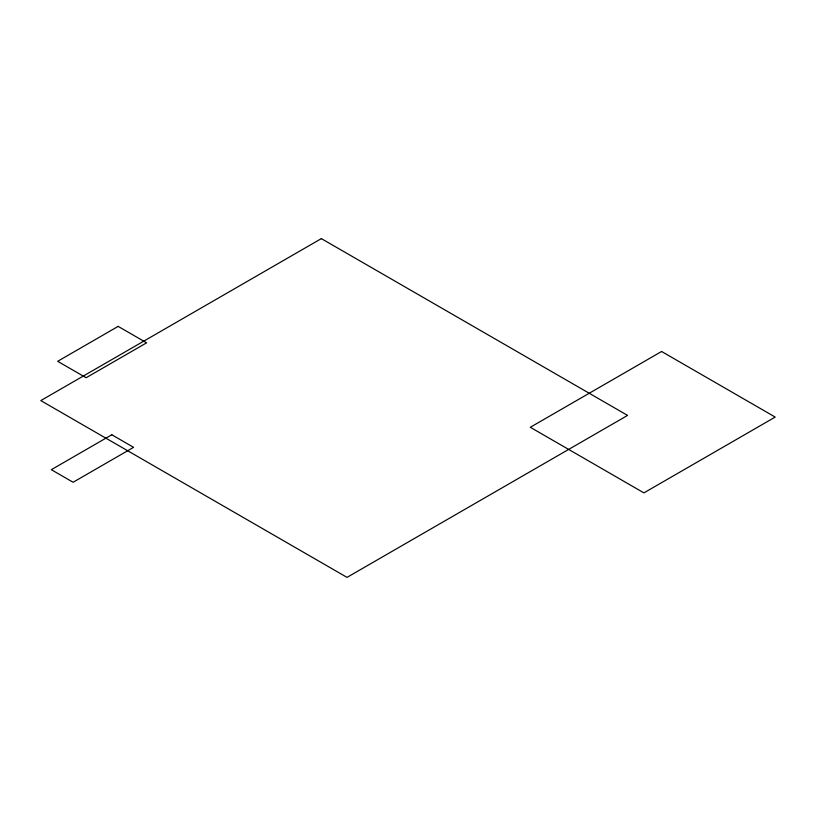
<?xml version="1.0" encoding="UTF-8"?>
<svg xmlns="http://www.w3.org/2000/svg" width="816" height="816" viewBox="0 0 816 816"><rect width="100%" height="100%" fill="white"/><g stroke="black" fill="none" stroke-linecap="round" stroke-linejoin="round"><path stroke-width="1.22" d="M118.147 326.38L57.661 361.304L86.129 377.737L146.615 342.822L118.147 326.38M321.351 238.619L40.8 400.595L347.024 577.381L627.575 415.405L321.351 238.619M111.812 434.765L51.326 469.69L73.103 482.256L133.579 447.341L111.812 434.765M661.592 351.482L530.298 427.278L643.916 492.874L775.2 417.078L661.592 351.482"/></g></svg>
